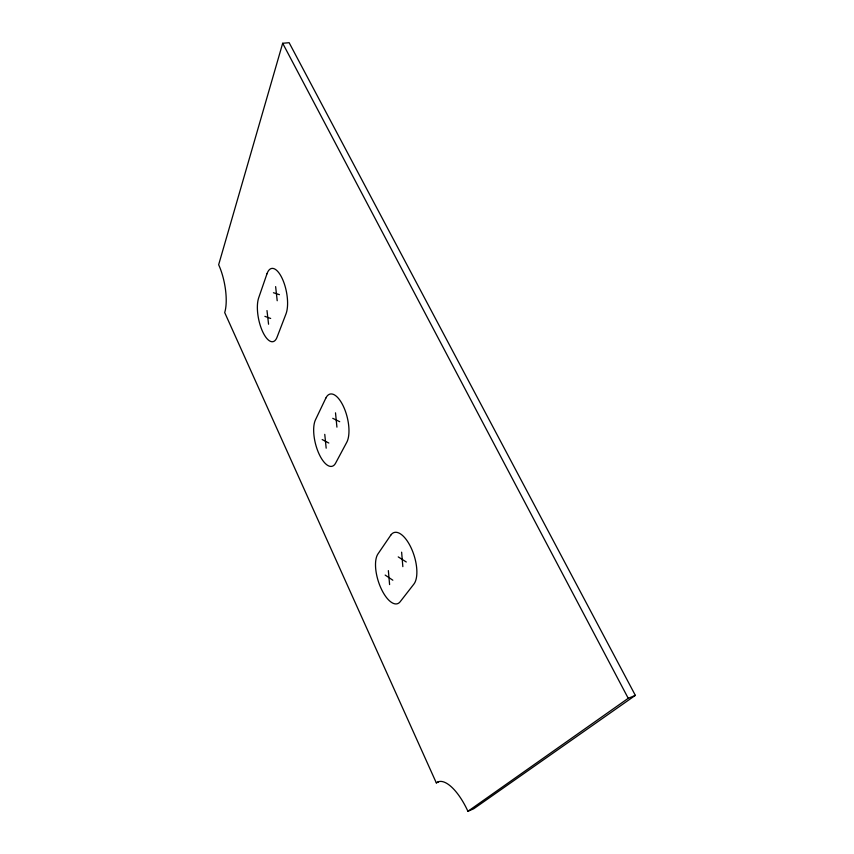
<?xml version="1.0" encoding="UTF-8"?>
<svg xmlns="http://www.w3.org/2000/svg" width="854" height="854" viewBox="0 0 854 854"><rect width="100%" height="100%" fill="white"/><g stroke="black" fill="none" stroke-linecap="round" stroke-linejoin="round"><path stroke-width="1.28" d="M282.685 43.266L218.656 264.729A34.171 11.785 78.7 0 1 224.698 312.564L436.309 782.883A42.903 16.642 67.7 0 1 467.917 811.3L473.735 808.77L635.344 695.369L289.132 42.7L282.685 43.266L628.234 698.305L467.917 811.3M436.309 782.883L438.572 781.944M628.234 698.305L635.344 695.369M273.429 292.73L279.439 294.662M264.9 316.354L270.675 318.467M332.761 418.332L339.711 421.695M322.171 439.543L328.811 443.034M398.231 556.893L406.28 561.985M385.165 575.073L392.829 580.208M266.992 310.568L268.562 324.221M275.628 286.624L277.208 300.736M324.755 434.355L326.175 448.179M335.505 412.834L336.924 427.139M388.356 570.632L389.595 584.595M401.626 552.175L402.842 566.64M266.992 273.782L258.677 297.854A24.862 9.49 78.3 0 0 262.68 331.736A24.862 9.49 78.3 0 0 277.027 337.255L285.994 313.909A25.609 10.002 78.8 0 0 282.14 278.351A25.609 10.002 78.8 0 0 266.992 273.782M325.844 398.092L315.478 419.816A25.876 10.494 75.7 0 0 319.14 454.147A25.876 10.494 75.7 0 0 335.633 463.092L346.767 442.276A26.634 11.113 76.1 0 0 343.351 406.248A26.634 11.113 76.1 0 0 325.844 398.092M390.758 535.191L377.948 553.958A27.349 11.508 72.5 0 0 381.183 588.662A27.349 11.508 72.5 0 0 400.195 601.707L413.902 584.083A28.15 12.244 72.7 0 0 411.041 547.681A28.15 12.244 72.7 0 0 390.758 535.191"/></g></svg>
